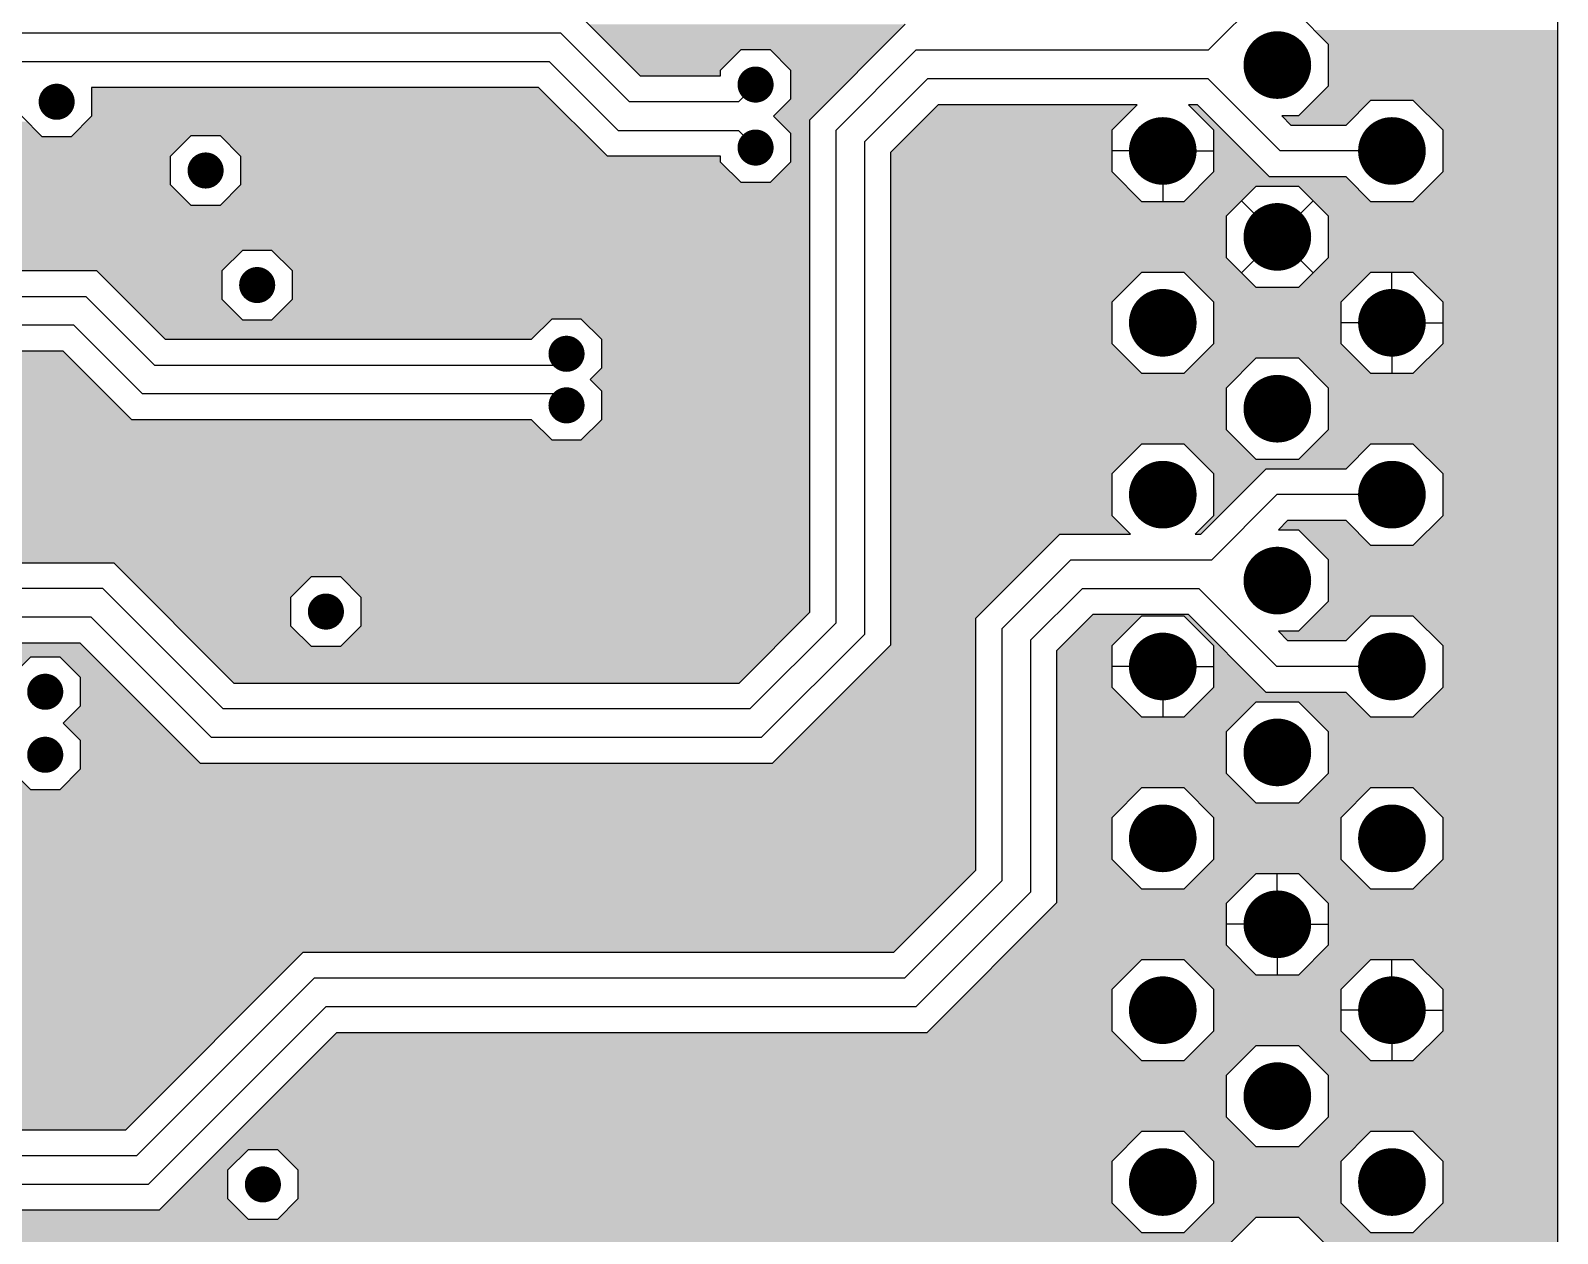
# Model space of a CAD drawing. Extents: x 295 to 953, y 10 to 290.
# Drawn here: x 805.1 to 860.9, y 129.1 to 173.1 of the extents above; entities that cross this region are included whole.
import ezdxf

# ---------------------------------------------------------------- set-up
doc = ezdxf.new("R2010")
doc.units = 0
doc.header["$LTSCALE"] = 5
doc.header["$MEASUREMENT"] = 0
doc.layers.get('0').update_dxf_attribs({"linetype": 'CONTINUOUS', "lineweight": 25})
doc.layers.add('L3-INT2_GBR', color=2, linetype='CONTINUOUS')

msp = doc.modelspace()

# ---------------------------------------------------------------- linework, layer by layer
at = {"color": 7}
for points, const_width in [([(851.301, 171.839, -1), (850.064, 171.839, -1)], 1.238), ([(831.927, 171.125, -1), (831.267, 171.125, -1)], 0.66), ([(806.362, 170.496, -1), (805.702, 170.496, -1)], 0.66), ([(847.11, 168.696, -1), (845.873, 168.696, -1)], 1.238), ([(855.492, 168.696, -1), (854.255, 168.696, -1)], 1.238), ([(831.927, 168.82, -1), (831.267, 168.82, -1)], 0.66), ([(811.81, 167.982, -1), (811.15, 167.982, -1)], 0.66), ([(851.301, 165.553, -1), (850.064, 165.553, -1)], 1.238), ([(813.696, 163.791, -1), (813.036, 163.791, -1)], 0.66), ([(847.11, 162.41, -1), (845.873, 162.41, -1)], 1.238), ([(855.492, 162.41, -1), (854.255, 162.41, -1)], 1.238), ([(825.012, 161.276, -1), (824.352, 161.276, -1)], 0.66), ([(851.301, 159.267, -1), (850.064, 159.267, -1)], 1.238), ([(825.012, 159.39, -1), (824.352, 159.39, -1)], 0.66), ([(847.11, 156.123, -1), (845.873, 156.123, -1)], 1.238), ([(855.492, 156.123, -1), (854.255, 156.123, -1)], 1.238), ([(851.301, 152.98, -1), (850.064, 152.98, -1)], 1.238), ([(816.211, 151.846, -1), (815.551, 151.846, -1)], 0.66), ([(847.11, 149.837, -1), (845.873, 149.837, -1)], 1.238), ([(855.492, 149.837, -1), (854.255, 149.837, -1)], 1.238), ([(805.943, 148.913, -1), (805.283, 148.913, -1)], 0.66), ([(851.301, 146.694, -1), (850.064, 146.694, -1)], 1.238), ([(805.943, 146.608, -1), (805.283, 146.608, -1)], 0.66), ([(847.11, 143.55, -1), (845.873, 143.55, -1)], 1.238), ([(855.492, 143.55, -1), (854.255, 143.55, -1)], 1.238), ([(851.301, 140.407, -1), (850.064, 140.407, -1)], 1.238), ([(847.11, 137.264, -1), (845.873, 137.264, -1)], 1.238), ([(855.492, 137.264, -1), (854.255, 137.264, -1)], 1.238), ([(851.301, 134.12, -1), (850.064, 134.12, -1)], 1.238), ([(847.11, 130.977, -1), (845.873, 130.977, -1)], 1.238), ([(855.492, 130.977, -1), (854.255, 130.977, -1)], 1.238), ([(813.905, 130.891, -1), (813.245, 130.891, -1)], 0.66)]:
    msp.add_lwpolyline(points, format="xyb", close=True, dxfattribs=dict(at, const_width=const_width))
at = {"layer": 'L3-INT2_GBR', "color": 7}
for p, q in [((860.929, 230.192), (860.929, 100.914)), ((848.151, 172.381), (850.753, 174.983)), ((824.865, 173.96), (827.379, 171.445)), ((833.582, 169.84), (837.071, 173.329)), ((851.451, 173.696), (852.539, 172.608)), ((824.472, 173.011), (773.954, 173.011)), ((824.472, 173.011), (826.987, 170.496)), ((852.539, 172.608), (852.539, 171.071)), ((830.318, 171.655), (831.067, 172.404)), ((831.067, 172.404), (832.126, 172.404)), ((832.126, 172.404), (832.875, 171.655)), ((834.53, 169.447), (837.464, 172.381)), ((848.151, 172.381), (837.464, 172.381)), ((774.39, 171.963), (824.053, 171.963)), ((826.568, 169.449), (824.053, 171.963)), ((830.318, 171.445), (830.318, 171.655)), ((832.875, 171.655), (832.875, 170.595)), ((807.31, 171.014), (807.31, 169.967)), ((823.66, 171.014), (807.31, 171.014)), ((826.175, 168.5), (823.66, 171.014)), ((827.379, 171.445), (830.318, 171.445)), ((831.597, 171.125), (830.968, 170.496)), ((835.578, 169.028), (837.883, 171.333)), ((848.151, 171.333), (837.883, 171.333)), ((848.151, 171.333), (850.788, 168.696)), ((852.539, 171.071), (851.451, 169.983)), ((830.968, 170.496), (826.987, 170.496)), ((832.875, 170.595), (832.253, 169.973)), ((838.276, 170.384), (836.527, 168.635)), ((845.554, 170.384), (838.276, 170.384)), ((844.635, 169.465), (845.554, 170.384)), ((847.429, 170.384), (848.348, 169.465)), ((847.758, 170.384), (847.429, 170.384)), ((850.395, 167.748), (847.758, 170.384)), ((853.197, 169.645), (854.104, 170.552)), ((854.104, 170.552), (855.642, 170.552)), ((855.642, 170.552), (856.73, 169.465)), ((805.502, 169.218), (804.753, 169.967)), ((807.31, 169.967), (806.561, 169.218)), ((832.253, 169.973), (832.875, 169.35)), ((833.582, 151.82), (833.582, 169.84)), ((850.842, 169.983), (851.181, 169.645)), ((851.451, 169.983), (850.842, 169.983)), ((810.201, 168.511), (810.95, 169.261)), ((810.95, 169.261), (812.01, 169.261)), ((812.01, 169.261), (812.759, 168.511)), ((826.568, 169.449), (830.968, 169.449)), ((831.597, 168.82), (830.968, 169.449)), ((832.875, 169.35), (832.875, 168.29)), ((834.53, 169.447), (834.53, 151.427)), ((844.635, 167.927), (844.635, 169.465)), ((848.348, 169.465), (848.348, 167.927)), ((851.181, 169.645), (853.197, 169.645)), ((856.73, 169.465), (856.73, 167.927)), ((806.561, 169.218), (805.502, 169.218)), ((835.578, 169.028), (835.578, 151.008)), ((846.491, 168.696), (844.635, 168.696)), ((846.491, 168.696), (846.491, 166.84)), ((846.491, 168.696), (848.348, 168.696)), ((854.873, 168.696), (850.788, 168.696)), ((810.201, 167.452), (810.201, 168.511)), ((812.759, 168.511), (812.759, 167.452)), ((830.318, 168.5), (826.175, 168.5)), ((830.318, 168.29), (830.318, 168.5)), ((831.067, 167.541), (830.318, 168.29)), ((832.875, 168.29), (832.126, 167.541)), ((836.527, 168.635), (836.527, 150.616)), ((845.722, 166.84), (844.635, 167.927)), ((848.348, 167.927), (847.26, 166.84)), ((853.197, 167.748), (850.395, 167.748)), ((854.104, 166.84), (853.197, 167.748)), ((856.73, 167.927), (855.642, 166.84)), ((810.95, 166.703), (810.201, 167.452)), ((812.759, 167.452), (812.01, 166.703)), ((832.126, 167.541), (831.067, 167.541)), ((848.826, 166.322), (849.913, 167.409)), ((849.913, 167.409), (851.451, 167.409)), ((851.451, 167.409), (852.539, 166.322)), ((812.01, 166.703), (810.95, 166.703)), ((847.26, 166.84), (845.722, 166.84)), ((850.682, 165.553), (849.369, 166.866)), ((850.682, 165.553), (851.994, 166.866)), ((855.642, 166.84), (854.104, 166.84)), ((848.826, 164.784), (848.826, 166.322)), ((852.539, 166.322), (852.539, 164.784)), ((850.682, 165.553), (849.369, 164.241)), ((850.682, 165.553), (851.994, 164.241)), ((812.087, 164.32), (812.836, 165.07)), ((812.836, 165.07), (813.896, 165.07)), ((813.896, 165.07), (814.645, 164.32)), ((849.913, 163.697), (848.826, 164.784)), ((852.539, 164.784), (851.451, 163.697)), ((771.885, 164.32), (807.489, 164.32)), ((807.489, 164.32), (810.003, 161.806)), ((812.087, 163.261), (812.087, 164.32)), ((814.645, 164.32), (814.645, 163.261)), ((844.635, 163.179), (845.722, 164.266)), ((845.722, 164.266), (847.26, 164.266)), ((847.26, 164.266), (848.348, 163.179)), ((853.017, 163.179), (854.104, 164.266)), ((854.104, 164.266), (855.642, 164.266)), ((854.873, 162.41), (854.873, 164.266)), ((855.642, 164.266), (856.73, 163.179)), ((851.451, 163.697), (849.913, 163.697)), ((772.278, 163.372), (807.096, 163.372)), ((809.611, 160.857), (807.096, 163.372)), ((812.836, 162.512), (812.087, 163.261)), ((814.645, 163.261), (813.896, 162.512)), ((844.635, 161.641), (844.635, 163.179)), ((848.348, 163.179), (848.348, 161.641)), ((853.017, 161.641), (853.017, 163.179)), ((856.73, 163.179), (856.73, 161.641)), ((823.403, 161.806), (824.152, 162.555)), ((824.152, 162.555), (825.211, 162.555)), ((825.211, 162.555), (825.96, 161.806)), ((806.66, 162.324), (772.713, 162.324)), ((806.66, 162.324), (809.175, 159.809)), ((813.896, 162.512), (812.836, 162.512)), ((854.873, 162.41), (853.017, 162.41)), ((854.873, 162.41), (854.873, 160.554)), ((854.873, 162.41), (856.73, 162.41)), ((810.003, 161.806), (823.403, 161.806)), ((825.96, 161.806), (825.96, 160.747)), ((845.722, 160.554), (844.635, 161.641)), ((848.348, 161.641), (847.26, 160.554)), ((854.104, 160.554), (853.017, 161.641)), ((856.73, 161.641), (855.642, 160.554)), ((806.268, 161.375), (773.106, 161.375)), ((808.782, 158.861), (806.268, 161.375)), ((809.611, 160.857), (824.263, 160.857)), ((824.682, 161.276), (824.263, 160.857)), ((848.826, 160.035), (849.913, 161.123)), ((849.913, 161.123), (851.451, 161.123)), ((851.451, 161.123), (852.539, 160.035)), ((825.96, 160.747), (825.548, 160.334)), ((825.548, 160.334), (825.96, 159.92)), ((847.26, 160.554), (845.722, 160.554)), ((855.642, 160.554), (854.104, 160.554)), ((824.263, 159.809), (809.175, 159.809)), ((824.682, 159.39), (824.263, 159.809)), ((825.96, 159.92), (825.96, 158.861)), ((848.826, 158.498), (848.826, 160.035)), ((852.539, 160.035), (852.539, 158.498)), ((823.403, 158.861), (808.782, 158.861)), ((824.152, 158.112), (823.403, 158.861)), ((825.96, 158.861), (825.211, 158.112)), ((825.211, 158.112), (824.152, 158.112)), ((849.913, 157.41), (848.826, 158.498)), ((852.539, 158.498), (851.451, 157.41)), ((844.635, 156.892), (845.722, 157.979)), ((845.722, 157.979), (847.26, 157.979)), ((847.26, 157.979), (848.348, 156.892)), ((853.197, 157.072), (854.104, 157.979)), ((854.104, 157.979), (855.642, 157.979)), ((855.642, 157.979), (856.73, 156.892)), ((847.881, 154.679), (850.273, 157.072)), ((851.451, 157.41), (849.913, 157.41)), ((850.273, 157.072), (853.197, 157.072)), ((844.635, 155.354), (844.635, 156.892)), ((848.348, 156.892), (848.348, 155.354)), ((856.73, 156.892), (856.73, 155.354)), ((848.273, 153.731), (850.666, 156.123)), ((854.873, 156.123), (850.666, 156.123)), ((845.31, 154.679), (844.635, 155.354)), ((848.348, 155.354), (847.673, 154.679)), ((856.73, 155.354), (855.642, 154.267)), ((851.058, 155.174), (850.72, 154.836)), ((850.72, 154.836), (851.451, 154.836)), ((853.197, 155.174), (851.058, 155.174)), ((851.451, 154.836), (852.539, 153.749)), ((854.104, 154.267), (853.197, 155.174)), ((839.659, 151.609), (842.729, 154.679)), ((842.729, 154.679), (845.31, 154.679)), ((847.673, 154.679), (847.881, 154.679)), ((855.642, 154.267), (854.104, 154.267)), ((772.304, 153.633), (808.117, 153.633)), ((808.117, 153.633), (812.518, 149.233)), ((840.607, 151.216), (843.122, 153.731)), ((848.273, 153.731), (843.122, 153.731)), ((852.539, 153.749), (852.539, 152.211)), ((814.602, 152.376), (815.351, 153.125)), ((815.351, 153.125), (816.41, 153.125)), ((816.41, 153.125), (817.159, 152.376)), ((807.725, 152.685), (772.697, 152.685)), ((807.725, 152.685), (812.125, 148.284)), ((841.655, 150.797), (843.541, 152.683)), ((847.82, 152.683), (843.541, 152.683)), ((847.82, 152.683), (850.666, 149.837)), ((814.602, 151.317), (814.602, 152.376)), ((817.159, 152.376), (817.159, 151.317)), ((852.539, 152.211), (851.451, 151.124)), ((807.289, 151.637), (773.132, 151.637)), ((807.289, 151.637), (811.69, 147.236)), ((830.995, 149.233), (833.582, 151.82)), ((831.387, 148.284), (834.53, 151.427)), ((839.659, 142.39), (839.659, 151.609)), ((843.934, 151.734), (842.604, 150.404)), ((847.427, 151.734), (843.934, 151.734)), ((844.635, 150.606), (845.722, 151.693)), ((845.722, 151.693), (847.26, 151.693)), ((847.26, 151.693), (848.348, 150.606)), ((850.273, 148.888), (847.427, 151.734)), ((853.197, 150.786), (854.104, 151.693)), ((854.104, 151.693), (855.642, 151.693)), ((855.642, 151.693), (856.73, 150.606)), ((815.351, 150.568), (814.602, 151.317)), ((817.159, 151.317), (816.41, 150.568)), ((831.806, 147.236), (835.578, 151.008)), ((840.607, 151.216), (840.607, 141.998)), ((850.72, 151.124), (851.058, 150.786)), ((851.451, 151.124), (850.72, 151.124)), ((806.896, 150.688), (773.525, 150.688)), ((811.297, 146.288), (806.896, 150.688)), ((816.41, 150.568), (815.351, 150.568)), ((836.527, 150.616), (832.199, 146.288)), ((841.655, 150.797), (841.655, 141.578)), ((842.604, 150.404), (842.604, 141.186)), ((844.635, 149.068), (844.635, 150.606)), ((848.348, 150.606), (848.348, 149.068)), ((851.058, 150.786), (853.197, 150.786)), ((856.73, 150.606), (856.73, 149.068)), ((804.334, 149.442), (805.083, 150.191)), ((805.083, 150.191), (806.142, 150.191)), ((806.142, 150.191), (806.891, 149.442)), ((846.491, 149.837), (844.635, 149.837)), ((846.491, 149.837), (846.491, 147.981)), ((846.491, 149.837), (848.348, 149.837)), ((854.873, 149.837), (850.666, 149.837)), ((806.891, 149.442), (806.891, 148.383)), ((812.518, 149.233), (830.995, 149.233)), ((845.722, 147.981), (844.635, 149.068)), ((848.348, 149.068), (847.26, 147.981)), ((853.197, 148.888), (850.273, 148.888)), ((854.104, 147.981), (853.197, 148.888)), ((856.73, 149.068), (855.642, 147.981)), ((806.891, 148.383), (806.269, 147.761)), ((831.387, 148.284), (812.125, 148.284)), ((848.826, 147.462), (849.913, 148.55)), ((849.913, 148.55), (851.451, 148.55)), ((851.451, 148.55), (852.539, 147.462)), ((806.269, 147.761), (806.891, 147.137)), ((847.26, 147.981), (845.722, 147.981)), ((848.826, 145.925), (848.826, 147.462)), ((852.539, 147.462), (852.539, 145.925)), ((855.642, 147.981), (854.104, 147.981)), ((806.891, 147.137), (806.891, 146.078)), ((831.806, 147.236), (811.69, 147.236)), ((805.083, 145.329), (804.334, 146.078)), ((806.891, 146.078), (806.142, 145.329)), ((832.199, 146.288), (811.297, 146.288)), ((849.913, 144.837), (848.826, 145.925)), ((852.539, 145.925), (851.451, 144.837)), ((806.142, 145.329), (805.083, 145.329)), ((844.635, 144.319), (845.722, 145.406)), ((845.722, 145.406), (847.26, 145.406)), ((847.26, 145.406), (848.348, 144.319)), ((853.017, 144.319), (854.104, 145.406)), ((854.104, 145.406), (855.642, 145.406)), ((855.642, 145.406), (856.73, 144.319)), ((851.451, 144.837), (849.913, 144.837)), ((844.635, 142.781), (844.635, 144.319)), ((848.348, 144.319), (848.348, 142.781)), ((853.017, 142.781), (853.017, 144.319)), ((856.73, 144.319), (856.73, 142.781)), ((845.722, 141.694), (844.635, 142.781)), ((848.348, 142.781), (847.26, 141.694)), ((854.104, 141.694), (853.017, 142.781)), ((856.73, 142.781), (855.642, 141.694)), ((836.652, 139.384), (839.659, 142.39)), ((837.045, 138.435), (840.607, 141.998)), ((848.826, 141.176), (849.913, 142.263)), ((849.913, 142.263), (851.451, 142.263)), ((850.682, 140.407), (850.682, 142.263)), ((851.451, 142.263), (852.539, 141.176)), ((837.464, 137.387), (841.655, 141.578)), ((847.26, 141.694), (845.722, 141.694)), ((855.642, 141.694), (854.104, 141.694)), ((842.604, 141.186), (837.857, 136.439)), ((848.826, 139.638), (848.826, 141.176)), ((852.539, 141.176), (852.539, 139.638)), ((850.682, 140.407), (848.826, 140.407)), ((850.682, 140.407), (850.682, 138.551)), ((850.682, 140.407), (852.539, 140.407)), ((849.913, 138.551), (848.826, 139.638)), ((852.539, 139.638), (851.451, 138.551)), ((808.556, 132.888), (815.052, 139.384)), ((815.052, 139.384), (836.652, 139.384)), ((844.635, 138.033), (845.722, 139.12)), ((845.722, 139.12), (847.26, 139.12)), ((847.26, 139.12), (848.348, 138.033)), ((853.017, 138.033), (854.104, 139.12)), ((854.104, 139.12), (855.642, 139.12)), ((854.873, 137.264), (854.873, 139.12)), ((855.642, 139.12), (856.73, 138.033)), ((851.451, 138.551), (849.913, 138.551)), ((808.949, 131.939), (815.445, 138.435)), ((837.045, 138.435), (815.445, 138.435)), ((844.635, 136.495), (844.635, 138.033)), ((848.348, 138.033), (848.348, 136.495)), ((853.017, 136.495), (853.017, 138.033)), ((856.73, 138.033), (856.73, 136.495)), ((809.384, 130.891), (815.881, 137.387)), ((837.464, 137.387), (815.881, 137.387)), ((854.873, 137.264), (853.017, 137.264)), ((854.873, 137.264), (854.873, 135.407)), ((854.873, 137.264), (856.73, 137.264)), ((816.273, 136.439), (809.777, 129.943)), ((837.857, 136.439), (816.273, 136.439)), ((845.722, 135.407), (844.635, 136.495)), ((848.348, 136.495), (847.26, 135.407)), ((854.104, 135.407), (853.017, 136.495)), ((856.73, 136.495), (855.642, 135.407)), ((848.826, 134.889), (849.913, 135.977)), ((849.913, 135.977), (851.451, 135.977)), ((851.451, 135.977), (852.539, 134.889)), ((847.26, 135.407), (845.722, 135.407)), ((855.642, 135.407), (854.104, 135.407)), ((848.826, 133.352), (848.826, 134.889)), ((852.539, 134.889), (852.539, 133.352)), ((849.913, 132.264), (848.826, 133.352)), ((852.539, 133.352), (851.451, 132.264)), ((775.657, 132.888), (808.556, 132.888)), ((844.635, 131.746), (845.722, 132.833)), ((845.722, 132.833), (847.26, 132.833)), ((847.26, 132.833), (848.348, 131.746)), ((853.017, 131.746), (854.104, 132.833)), ((854.104, 132.833), (855.642, 132.833)), ((855.642, 132.833), (856.73, 131.746)), ((808.949, 131.939), (776.05, 131.939)), ((812.297, 131.421), (813.046, 132.17)), ((813.046, 132.17), (814.105, 132.17)), ((814.105, 132.17), (814.854, 131.421)), ((851.451, 132.264), (849.913, 132.264)), ((812.297, 130.362), (812.297, 131.421)), ((814.854, 131.421), (814.854, 130.362)), ((844.635, 130.208), (844.635, 131.746)), ((848.348, 131.746), (848.348, 130.208)), ((853.017, 130.208), (853.017, 131.746)), ((856.73, 131.746), (856.73, 130.208)), ((809.384, 130.891), (776.485, 130.891)), ((813.046, 129.613), (812.297, 130.362)), ((814.854, 130.362), (814.105, 129.613)), ((845.722, 129.121), (844.635, 130.208)), ((848.348, 130.208), (847.26, 129.121)), ((854.104, 129.121), (853.017, 130.208)), ((856.73, 130.208), (855.642, 129.121)), ((809.777, 129.943), (776.878, 129.943)), ((814.105, 129.613), (813.046, 129.613)), ((848.826, 128.603), (849.913, 129.69)), ((849.913, 129.69), (851.451, 129.69)), ((851.451, 129.69), (852.539, 128.603)), ((847.26, 129.121), (845.722, 129.121)), ((855.642, 129.121), (854.104, 129.121))]:
    msp.add_line(p, q, dxfattribs=at)
for points in [[(836.146, 172.404), (837.071, 173.329), (826.421, 172.404), (825.495, 173.329)], [(860.929, 172.608), (860.929, 173.126), (852.539, 172.608), (852.02, 173.126)], [(860.929, 171.071), (860.929, 172.608), (852.539, 171.071), (852.539, 172.608)], [(830.318, 171.655), (831.067, 172.404), (827.17, 171.655), (826.421, 172.404)], [(836.146, 172.404), (836.146, 172.404), (832.126, 172.404), (831.067, 172.404)], [(835.397, 171.655), (836.146, 172.404), (832.875, 171.655), (832.126, 172.404)], [(830.318, 171.445), (830.318, 171.655), (827.379, 171.445), (827.17, 171.655)], [(834.337, 170.595), (835.397, 171.655), (832.875, 170.595), (832.875, 171.655)], [(824.708, 169.967), (823.66, 171.014), (807.31, 169.967), (807.31, 171.014)], [(823.66, 171.014), (823.66, 171.014), (807.31, 171.014), (810.95, 171.014)], [(823.66, 171.014), (823.66, 171.014), (812.836, 171.014), (823.66, 171.014)], [(860.929, 170.552), (860.929, 171.071), (852.02, 170.552), (852.539, 171.071)], [(833.715, 169.973), (834.337, 170.595), (832.253, 169.973), (832.875, 170.595)], [(844.635, 169.465), (845.554, 170.384), (837.357, 169.465), (838.276, 170.384)], [(845.554, 170.384), (845.554, 170.384), (838.276, 170.384), (845.554, 170.384)], [(848.678, 169.465), (847.759, 170.384), (848.348, 169.465), (847.429, 170.384)], [(847.759, 170.384), (847.758, 170.384), (847.429, 170.384), (847.758, 170.384)], [(853.535, 169.983), (854.104, 170.552), (851.451, 169.983), (852.02, 170.552)], [(860.929, 170.552), (860.929, 170.552), (855.642, 170.552), (854.104, 170.552)], [(860.929, 169.465), (860.929, 170.552), (856.73, 169.465), (855.642, 170.552)], [(825.414, 169.261), (824.708, 169.967), (806.604, 169.261), (807.31, 169.967)], [(833.582, 169.84), (833.715, 169.973), (832.387, 169.84), (832.253, 169.973)], [(833.582, 169.35), (833.582, 169.84), (832.875, 169.35), (832.387, 169.84)], [(853.197, 169.645), (853.535, 169.983), (851.181, 169.645), (850.842, 169.983)], [(853.535, 169.983), (853.535, 169.983), (850.842, 169.983), (851.451, 169.983)], [(805.502, 169.218), (804.951, 169.769), (788.87, 169.218), (788.87, 169.769)], [(810.907, 169.218), (810.95, 169.261), (806.561, 169.218), (806.604, 169.261)], [(825.414, 169.261), (825.414, 169.261), (812.01, 169.261), (810.95, 169.261)], [(826.163, 168.511), (825.414, 169.261), (812.759, 168.511), (812.01, 169.261)], [(833.582, 168.29), (833.582, 169.35), (832.875, 168.29), (832.875, 169.35)], [(844.635, 168.635), (844.635, 169.465), (836.527, 168.635), (837.357, 169.465)], [(849.913, 168.229), (848.678, 169.465), (848.348, 168.229), (848.348, 169.465)], [(860.929, 167.927), (860.929, 169.465), (856.73, 167.927), (856.73, 169.465)], [(810.201, 168.511), (810.399, 168.709), (788.672, 168.511), (788.87, 168.709)], [(810.399, 168.709), (810.907, 169.218), (788.87, 168.709), (788.87, 169.218)], [(810.201, 167.96), (810.201, 168.511), (788.121, 167.96), (788.672, 168.511)], [(826.175, 168.5), (826.163, 168.511), (812.759, 168.5), (812.759, 168.511)], [(830.318, 168.29), (830.318, 168.5), (812.759, 168.29), (812.759, 168.5)], [(831.067, 167.541), (830.318, 168.29), (812.759, 167.541), (812.759, 168.29)], [(833.582, 167.541), (833.582, 168.29), (832.126, 167.541), (832.875, 168.29)], [(844.635, 167.927), (844.635, 168.635), (836.527, 167.927), (836.527, 168.635)], [(850.215, 167.927), (849.913, 168.229), (848.348, 167.927), (848.348, 168.229)], [(810.201, 167.452), (810.201, 167.96), (771.22, 167.452), (771.728, 167.96)], [(845.722, 166.84), (844.635, 167.927), (836.527, 166.84), (836.527, 167.927)], [(853.535, 167.409), (853.197, 167.748), (847.829, 167.409), (848.168, 167.748)], [(850.395, 167.748), (850.215, 167.927), (848.168, 167.748), (848.348, 167.927)], [(860.929, 166.84), (860.929, 167.927), (855.642, 166.84), (856.73, 167.927)], [(810.399, 167.254), (810.201, 167.452), (763.724, 167.254), (763.526, 167.452)], [(810.201, 167.452), (810.201, 167.452), (763.526, 167.452), (767.364, 167.452)], [(810.95, 166.703), (810.399, 167.254), (763.724, 166.703), (763.724, 167.254)], [(810.201, 167.452), (810.201, 167.452), (767.364, 167.452), (769.678, 167.452)], [(810.201, 167.452), (810.201, 167.452), (769.678, 167.452), (771.22, 167.452)], [(833.582, 166.703), (833.582, 167.452), (812.01, 166.703), (812.759, 167.452)], [(833.582, 167.452), (833.582, 167.541), (812.759, 167.452), (812.759, 167.541)], [(849.344, 166.84), (849.913, 167.409), (847.26, 166.84), (847.829, 167.409)], [(853.535, 167.409), (853.535, 167.409), (851.451, 167.409), (849.913, 167.409)], [(854.104, 166.84), (853.535, 167.409), (852.02, 166.84), (851.451, 167.409)], [(833.582, 166.195), (833.582, 166.703), (763.724, 166.195), (763.724, 166.703)], [(848.826, 166.322), (849.344, 166.84), (836.527, 166.322), (836.527, 166.84)], [(849.344, 166.84), (849.344, 166.84), (845.722, 166.84), (847.26, 166.84)], [(860.929, 166.322), (860.929, 166.84), (852.539, 166.322), (852.02, 166.84)], [(860.929, 166.84), (860.929, 166.84), (854.104, 166.84), (855.642, 166.84)], [(833.582, 165.908), (833.582, 166.195), (763.437, 165.908), (763.724, 166.195)], [(833.582, 165.908), (833.582, 165.908), (768.423, 165.908), (767.364, 165.908)], [(833.582, 165.159), (833.582, 165.908), (769.172, 165.159), (768.423, 165.908)], [(848.826, 164.784), (848.826, 166.322), (836.527, 164.784), (836.527, 166.322)], [(860.929, 164.784), (860.929, 166.322), (852.539, 164.784), (852.539, 166.322)], [(833.582, 165.07), (833.582, 165.159), (769.172, 165.07), (769.172, 165.159)], [(812.087, 164.32), (812.836, 165.07), (769.172, 164.32), (769.172, 165.07)], [(833.582, 165.07), (833.582, 165.07), (813.896, 165.07), (812.836, 165.07)], [(833.582, 164.32), (833.582, 165.07), (814.645, 164.32), (813.896, 165.07)], [(849.344, 164.266), (848.826, 164.784), (836.527, 164.266), (836.527, 164.784)], [(860.929, 164.266), (860.929, 164.784), (852.02, 164.266), (852.539, 164.784)], [(812.087, 164.32), (812.087, 164.32), (807.489, 164.32), (771.885, 164.32)], [(812.087, 163.261), (812.087, 164.32), (808.548, 163.261), (807.489, 164.32)], [(833.582, 163.261), (833.582, 164.32), (814.645, 163.261), (814.645, 164.32)], [(844.635, 163.179), (845.722, 164.266), (836.527, 163.179), (836.527, 164.266)], [(849.344, 164.266), (849.344, 164.266), (847.26, 164.266), (845.722, 164.266)], [(849.913, 163.697), (849.344, 164.266), (847.829, 163.697), (847.26, 164.266)], [(853.535, 163.697), (854.104, 164.266), (851.451, 163.697), (852.02, 164.266)], [(860.929, 164.266), (860.929, 164.266), (855.642, 164.266), (854.104, 164.266)], [(860.929, 163.179), (860.929, 164.266), (856.73, 163.179), (855.642, 164.266)], [(853.017, 163.179), (853.535, 163.697), (848.348, 163.179), (847.829, 163.697)], [(853.535, 163.697), (853.535, 163.697), (849.913, 163.697), (851.451, 163.697)], [(812.836, 162.512), (812.087, 163.261), (809.297, 162.512), (808.548, 163.261)], [(833.582, 162.555), (833.582, 163.261), (813.938, 162.555), (814.645, 163.261)], [(844.635, 161.641), (844.635, 163.179), (836.527, 161.641), (836.527, 163.179)], [(853.017, 161.641), (853.017, 163.179), (848.348, 161.641), (848.348, 163.179)], [(860.929, 161.641), (860.929, 163.179), (856.73, 161.641), (856.73, 163.179)], [(824.109, 162.512), (824.152, 162.555), (813.896, 162.512), (813.938, 162.555)], [(833.582, 162.555), (833.582, 162.555), (825.211, 162.555), (824.152, 162.555)], [(833.582, 161.806), (833.582, 162.555), (825.96, 161.806), (825.211, 162.555)], [(823.403, 161.806), (824.109, 162.512), (810.003, 161.806), (809.297, 162.512)], [(833.582, 160.747), (833.582, 161.806), (825.96, 160.747), (825.96, 161.806)], [(845.722, 160.554), (844.635, 161.641), (836.527, 160.554), (836.527, 161.641)], [(853.535, 161.123), (853.017, 161.641), (847.829, 161.123), (848.348, 161.641)], [(860.929, 160.554), (860.929, 161.641), (855.642, 160.554), (856.73, 161.641)], [(807.393, 160.25), (806.268, 161.375), (771.981, 160.25), (773.106, 161.375)], [(806.268, 161.375), (806.268, 161.375), (796.282, 161.375), (806.268, 161.375)], [(849.344, 160.554), (849.913, 161.123), (847.26, 160.554), (847.829, 161.123)], [(853.535, 161.123), (853.535, 161.123), (851.451, 161.123), (849.913, 161.123)], [(854.104, 160.554), (853.535, 161.123), (852.02, 160.554), (851.451, 161.123)], [(833.582, 160.334), (833.582, 160.747), (825.548, 160.334), (825.96, 160.747)], [(833.582, 159.92), (833.582, 160.334), (825.96, 159.92), (825.548, 160.334)], [(848.826, 160.035), (849.344, 160.554), (836.527, 160.035), (836.527, 160.554)], [(860.929, 160.035), (860.929, 160.554), (852.539, 160.035), (852.02, 160.554)], [(807.393, 160.25), (807.393, 160.25), (788.121, 160.25), (787.062, 160.25)], [(808.142, 159.501), (807.393, 160.25), (788.87, 159.501), (788.121, 160.25)], [(833.582, 158.861), (833.582, 159.92), (825.96, 158.861), (825.96, 159.92)], [(848.826, 158.498), (848.826, 160.035), (836.527, 158.498), (836.527, 160.035)], [(860.929, 158.498), (860.929, 160.035), (852.539, 158.498), (852.539, 160.035)], [(808.231, 159.412), (808.142, 159.501), (788.87, 159.412), (788.87, 159.501)], [(808.231, 159.412), (808.231, 159.412), (797.341, 159.412), (796.282, 159.412)], [(808.782, 158.861), (808.231, 159.412), (797.892, 158.861), (797.341, 159.412)], [(823.601, 158.663), (823.403, 158.861), (798.09, 158.663), (797.892, 158.861)], [(824.152, 158.112), (823.601, 158.663), (798.09, 158.112), (798.09, 158.663)], [(823.403, 158.861), (823.403, 158.861), (815.351, 158.861), (823.403, 158.861)], [(833.582, 158.112), (833.582, 158.861), (825.211, 158.112), (825.96, 158.861)], [(833.582, 157.603), (833.582, 158.112), (798.09, 157.603), (798.09, 158.112)], [(849.344, 157.979), (848.826, 158.498), (836.527, 157.979), (836.527, 158.498)], [(860.929, 157.979), (860.929, 158.498), (852.02, 157.979), (852.539, 158.498)], [(833.582, 156.854), (833.582, 157.603), (797.341, 156.854), (798.09, 157.603)], [(844.635, 156.892), (845.722, 157.979), (836.527, 156.892), (836.527, 157.979)], [(849.344, 157.979), (849.344, 157.979), (847.26, 157.979), (845.722, 157.979)], [(849.913, 157.41), (849.344, 157.979), (847.829, 157.41), (847.26, 157.979)], [(853.535, 157.41), (854.104, 157.979), (851.451, 157.41), (852.02, 157.979)], [(860.929, 157.979), (860.929, 157.979), (855.642, 157.979), (854.104, 157.979)], [(860.929, 156.892), (860.929, 157.979), (856.73, 156.892), (855.642, 157.979)], [(853.197, 157.072), (853.535, 157.41), (848.168, 157.072), (847.829, 157.41)], [(850.093, 156.892), (850.273, 157.072), (848.348, 156.892), (848.168, 157.072)], [(833.582, 156.136), (833.582, 156.854), (786.984, 156.136), (786.984, 156.854)], [(844.635, 155.354), (844.635, 156.892), (836.527, 155.354), (836.527, 156.892)], [(848.555, 155.354), (850.093, 156.892), (848.348, 155.354), (848.348, 156.892)], [(860.929, 155.354), (860.929, 156.892), (856.73, 155.354), (856.73, 156.892)], [(833.582, 155.387), (833.582, 156.136), (786.235, 155.387), (786.984, 156.136)], [(833.582, 154.46), (833.582, 155.387), (775.249, 154.46), (775.249, 155.387)], [(845.31, 154.68), (844.635, 155.354), (836.527, 154.68), (836.527, 155.354)], [(847.881, 154.679), (848.555, 155.354), (847.673, 154.679), (848.348, 155.354)], [(860.929, 154.267), (860.929, 155.354), (855.642, 154.267), (856.73, 155.354)], [(853.535, 154.836), (853.197, 155.174), (850.72, 154.836), (851.058, 155.174)], [(853.535, 154.836), (853.535, 154.836), (851.451, 154.836), (850.72, 154.836)], [(853.197, 155.174), (853.197, 155.174), (851.058, 155.174), (853.197, 155.174)], [(854.104, 154.267), (853.535, 154.836), (852.02, 154.267), (851.451, 154.836)], [(833.582, 153.711), (833.582, 154.46), (774.5, 153.711), (775.249, 154.46)], [(842.729, 154.679), (845.31, 154.68), (836.527, 154.679), (836.527, 154.68)], [(839.659, 151.609), (842.729, 154.679), (836.527, 151.609), (836.527, 154.679)], [(847.673, 154.679), (847.673, 154.679), (847.673, 154.679), (847.881, 154.679)], [(860.929, 153.749), (860.929, 154.267), (852.539, 153.749), (852.02, 154.267)], [(833.582, 153.633), (833.582, 153.711), (763.305, 153.633), (763.305, 153.711)], [(833.582, 153.633), (833.582, 153.633), (808.117, 153.633), (772.304, 153.633)], [(833.582, 153.125), (833.582, 153.633), (808.625, 153.125), (808.117, 153.633)], [(860.929, 152.211), (860.929, 153.749), (852.539, 152.211), (852.539, 153.749)], [(814.602, 152.376), (815.351, 153.125), (809.375, 152.376), (808.625, 153.125)], [(833.582, 153.125), (833.582, 153.125), (816.41, 153.125), (815.351, 153.125)], [(833.582, 152.376), (833.582, 153.125), (817.159, 152.376), (816.41, 153.125)], [(814.602, 151.317), (814.602, 152.376), (810.434, 151.317), (809.375, 152.376)], [(833.582, 151.82), (833.582, 152.376), (817.159, 151.82), (817.159, 152.376)], [(860.929, 151.693), (860.929, 152.211), (852.02, 151.693), (852.539, 152.211)], [(833.078, 151.317), (833.582, 151.82), (817.159, 151.317), (817.159, 151.82)], [(839.659, 150.616), (839.659, 151.609), (836.527, 150.616), (836.527, 151.609)], [(844.635, 150.606), (845.722, 151.693), (842.805, 150.606), (843.893, 151.693)], [(847.468, 151.693), (847.427, 151.734), (843.893, 151.693), (843.934, 151.734)], [(847.427, 151.734), (847.427, 151.734), (845.722, 151.734), (847.427, 151.734)], [(847.468, 151.693), (847.468, 151.693), (847.26, 151.693), (845.722, 151.693)], [(848.555, 150.606), (847.468, 151.693), (848.348, 150.606), (847.26, 151.693)], [(853.535, 151.124), (854.104, 151.693), (851.451, 151.124), (852.02, 151.693)], [(860.929, 151.693), (860.929, 151.693), (855.642, 151.693), (854.104, 151.693)], [(860.929, 150.606), (860.929, 151.693), (856.73, 150.606), (855.642, 151.693)], [(815.351, 150.568), (814.602, 151.317), (811.183, 150.568), (810.434, 151.317)], [(832.329, 150.568), (833.078, 151.317), (816.41, 150.568), (817.159, 151.317)], [(853.197, 150.786), (853.535, 151.124), (851.058, 150.786), (850.72, 151.124)], [(853.535, 151.124), (853.535, 151.124), (850.72, 151.124), (851.451, 151.124)], [(807.183, 150.401), (806.896, 150.688), (773.238, 150.401), (773.525, 150.688)], [(807.183, 150.401), (807.183, 150.401), (784.768, 150.401), (783.709, 150.401)], [(807.393, 150.191), (807.183, 150.401), (784.978, 150.191), (784.768, 150.401)], [(806.896, 150.688), (806.896, 150.688), (805.083, 150.688), (806.896, 150.688)], [(830.995, 149.233), (832.329, 150.568), (812.518, 149.233), (811.183, 150.568)], [(839.659, 146.288), (839.659, 150.616), (832.199, 146.288), (836.527, 150.616)], [(844.635, 150.404), (844.635, 150.606), (842.604, 150.404), (842.805, 150.606)], [(844.635, 149.068), (844.635, 150.404), (842.604, 149.068), (842.604, 150.404)], [(849.913, 149.248), (848.555, 150.606), (848.348, 149.248), (848.348, 150.606)], [(860.929, 149.068), (860.929, 150.606), (856.73, 149.068), (856.73, 150.606)], [(804.543, 149.652), (805.083, 150.191), (785.517, 149.652), (784.978, 150.191)], [(807.393, 150.191), (807.393, 150.191), (806.142, 150.191), (805.083, 150.191)], [(808.142, 149.442), (807.393, 150.191), (806.891, 149.442), (806.142, 150.191)], [(809.201, 148.383), (808.142, 149.442), (806.891, 148.383), (806.891, 149.442)], [(850.093, 149.068), (849.913, 149.248), (848.348, 149.068), (848.348, 149.248)], [(845.722, 147.98), (844.635, 149.068), (842.604, 147.98), (842.604, 149.068)], [(853.535, 148.55), (853.197, 148.888), (847.829, 148.55), (848.168, 148.888)], [(850.273, 148.888), (850.093, 149.068), (848.168, 148.888), (848.348, 149.068)], [(860.929, 147.981), (860.929, 149.068), (855.642, 147.981), (856.73, 149.068)], [(809.823, 147.761), (809.201, 148.383), (806.269, 147.761), (806.891, 148.383)], [(849.344, 147.981), (849.913, 148.55), (847.26, 147.981), (847.829, 148.55)], [(853.535, 148.55), (853.535, 148.55), (851.451, 148.55), (849.913, 148.55)], [(854.104, 147.98), (853.535, 148.55), (852.02, 147.98), (851.451, 148.55)], [(810.447, 147.137), (809.823, 147.761), (806.891, 147.137), (806.269, 147.761)], [(848.826, 147.462), (849.344, 147.98), (842.604, 147.462), (842.604, 147.98)], [(848.826, 145.925), (848.826, 147.462), (842.604, 145.925), (842.604, 147.462)], [(849.344, 147.98), (849.344, 147.981), (845.722, 147.98), (847.26, 147.981)], [(860.929, 147.462), (860.929, 147.98), (852.539, 147.462), (852.02, 147.98)], [(860.929, 145.925), (860.929, 147.462), (852.539, 145.925), (852.539, 147.462)], [(860.929, 147.98), (860.929, 147.981), (854.104, 147.98), (855.642, 147.981)], [(811.297, 146.288), (810.447, 147.137), (806.891, 146.288), (806.891, 147.137)], [(805.083, 145.329), (804.334, 146.078), (776.087, 145.329), (776.087, 146.078)], [(839.659, 145.329), (839.659, 146.078), (806.142, 145.329), (806.891, 146.078)], [(839.659, 146.078), (839.659, 146.288), (806.891, 146.078), (806.891, 146.288)], [(849.344, 145.406), (848.826, 145.925), (842.604, 145.406), (842.604, 145.925)], [(860.929, 145.406), (860.929, 145.925), (852.02, 145.406), (852.539, 145.925)], [(839.659, 144.491), (839.659, 145.24), (775.338, 144.491), (776.087, 145.24)], [(839.659, 145.24), (839.659, 145.329), (776.087, 145.24), (776.087, 145.329)], [(844.635, 144.319), (845.722, 145.406), (842.604, 144.319), (842.604, 145.406)], [(849.344, 145.406), (849.344, 145.406), (847.26, 145.406), (845.722, 145.406)], [(849.913, 144.837), (849.344, 145.406), (847.829, 144.837), (847.26, 145.406)], [(853.535, 144.837), (854.104, 145.406), (851.451, 144.837), (852.02, 145.406)], [(860.929, 145.406), (860.929, 145.406), (855.642, 145.406), (854.104, 145.406)], [(860.929, 144.319), (860.929, 145.406), (856.73, 144.319), (855.642, 145.406)], [(853.017, 144.319), (853.535, 144.837), (848.348, 144.319), (847.829, 144.837)], [(853.535, 144.837), (853.535, 144.837), (849.913, 144.837), (851.451, 144.837)], [(839.659, 144.115), (839.659, 144.491), (766.239, 144.115), (766.239, 144.491)], [(839.659, 144.115), (839.659, 144.115), (782.882, 144.115), (781.823, 144.115)], [(839.659, 143.365), (839.659, 144.115), (783.631, 143.365), (782.882, 144.115)], [(844.635, 142.781), (844.635, 144.319), (842.604, 142.781), (842.604, 144.319)], [(853.017, 142.781), (853.017, 144.319), (848.348, 142.781), (848.348, 144.319)], [(860.929, 142.781), (860.929, 144.319), (856.73, 142.781), (856.73, 144.319)], [(839.659, 142.39), (839.659, 143.365), (783.631, 142.39), (783.631, 143.365)], [(845.722, 141.694), (844.635, 142.781), (842.604, 141.694), (842.604, 142.781)], [(853.535, 142.263), (853.017, 142.781), (847.829, 142.263), (848.348, 142.781)], [(860.929, 141.694), (860.929, 142.781), (855.642, 141.694), (856.73, 142.781)], [(839.446, 142.177), (839.574, 142.306), (783.503, 142.177), (783.631, 142.306)], [(839.574, 142.306), (839.659, 142.39), (783.631, 142.306), (783.631, 142.39)], [(839.446, 142.177), (839.446, 142.177), (799.466, 142.177), (797.929, 142.177)], [(838.358, 141.09), (839.446, 142.177), (800.554, 141.09), (799.466, 142.177)], [(849.344, 141.694), (849.913, 142.263), (847.26, 141.694), (847.829, 142.263)], [(853.535, 142.263), (853.535, 142.263), (851.451, 142.263), (849.913, 142.263)], [(854.104, 141.694), (853.535, 142.263), (852.02, 141.694), (851.451, 142.263)], [(848.836, 141.186), (849.344, 141.694), (842.604, 141.186), (842.604, 141.694)], [(849.344, 141.694), (849.344, 141.694), (845.722, 141.694), (847.26, 141.694)], [(860.929, 141.176), (860.929, 141.694), (852.539, 141.176), (852.02, 141.694)], [(860.929, 141.694), (860.929, 141.694), (854.104, 141.694), (855.642, 141.694)], [(836.821, 139.552), (838.358, 141.09), (800.554, 139.552), (800.554, 141.09)], [(848.826, 139.638), (848.826, 141.176), (841.056, 139.638), (842.594, 141.176)], [(848.826, 141.176), (848.836, 141.186), (842.594, 141.176), (842.604, 141.186)], [(860.929, 139.638), (860.929, 141.176), (852.539, 139.638), (852.539, 141.176)], [(849.344, 139.12), (848.826, 139.638), (840.538, 139.12), (841.056, 139.638)], [(860.929, 139.12), (860.929, 139.638), (852.02, 139.12), (852.539, 139.638)], [(814.301, 138.633), (815.052, 139.384), (799.635, 138.633), (800.385, 139.384)], [(836.652, 139.384), (836.821, 139.552), (800.385, 139.384), (800.554, 139.552)], [(844.635, 138.033), (845.722, 139.12), (839.451, 138.033), (840.538, 139.12)], [(849.344, 139.12), (849.344, 139.12), (847.26, 139.12), (845.722, 139.12)], [(849.913, 138.551), (849.344, 139.12), (847.829, 138.551), (847.26, 139.12)], [(853.535, 138.551), (854.104, 139.12), (851.451, 138.551), (852.02, 139.12)], [(860.929, 139.12), (860.929, 139.12), (855.642, 139.12), (854.104, 139.12)], [(860.929, 138.033), (860.929, 139.12), (856.73, 138.033), (855.642, 139.12)], [(814.133, 138.465), (814.301, 138.633), (799.466, 138.465), (799.635, 138.633)], [(853.017, 138.033), (853.535, 138.551), (848.348, 138.033), (847.829, 138.551)], [(853.535, 138.551), (853.535, 138.551), (849.913, 138.551), (851.451, 138.551)], [(814.004, 138.336), (814.133, 138.465), (782.164, 138.336), (782.036, 138.465)], [(812.945, 137.277), (814.004, 138.336), (782.164, 137.277), (782.164, 138.336)], [(844.635, 136.495), (844.635, 138.033), (837.913, 136.495), (839.451, 138.033)], [(853.017, 136.495), (853.017, 138.033), (848.348, 136.495), (848.348, 138.033)], [(860.929, 136.495), (860.929, 138.033), (856.73, 136.495), (856.73, 138.033)], [(812.196, 136.528), (812.945, 137.277), (781.415, 136.528), (782.164, 137.277)], [(811.61, 135.942), (812.196, 136.528), (763.604, 135.942), (763.018, 136.528)], [(845.722, 135.407), (844.691, 136.439), (815.242, 135.407), (816.273, 136.439)], [(844.691, 136.439), (844.691, 136.439), (817.699, 136.439), (837.857, 136.439)], [(844.691, 136.439), (844.635, 136.495), (837.857, 136.439), (837.913, 136.495)], [(853.535, 135.977), (853.017, 136.495), (847.829, 135.977), (848.348, 136.495)], [(860.929, 135.407), (860.929, 136.495), (855.642, 135.407), (856.73, 136.495)], [(811.61, 135.942), (811.61, 135.942), (800.694, 135.942), (799.635, 135.942)], [(810.861, 135.193), (811.61, 135.942), (801.443, 135.193), (800.694, 135.942)], [(849.344, 135.407), (849.913, 135.977), (847.26, 135.407), (847.829, 135.977)], [(853.535, 135.977), (853.535, 135.977), (851.451, 135.977), (849.913, 135.977)], [(854.104, 135.407), (853.535, 135.977), (852.02, 135.407), (851.451, 135.977)], [(809.802, 134.134), (810.861, 135.193), (801.443, 134.134), (801.443, 135.193)], [(848.826, 134.889), (849.344, 135.407), (814.724, 134.889), (815.242, 135.407)], [(849.344, 135.407), (849.344, 135.407), (845.722, 135.407), (847.26, 135.407)], [(860.929, 134.889), (860.929, 135.407), (852.539, 134.889), (852.02, 135.407)], [(860.929, 135.407), (860.929, 135.407), (854.104, 135.407), (855.642, 135.407)], [(848.826, 133.352), (848.826, 134.889), (813.186, 133.352), (814.724, 134.889)], [(860.929, 133.352), (860.929, 134.889), (852.539, 133.352), (852.539, 134.889)], [(809.053, 133.385), (809.802, 134.134), (800.694, 133.385), (801.443, 134.134)], [(808.556, 132.888), (809.053, 133.385), (769.172, 132.888), (769.172, 133.385)], [(849.344, 132.833), (848.966, 133.211), (812.668, 132.833), (813.046, 133.211)], [(848.966, 133.211), (848.826, 133.352), (813.046, 133.211), (813.186, 133.352)], [(860.929, 132.833), (860.929, 133.352), (852.02, 132.833), (852.539, 133.352)], [(845.059, 132.17), (845.722, 132.833), (812.005, 132.17), (812.668, 132.833)], [(849.344, 132.833), (849.344, 132.833), (847.26, 132.833), (845.722, 132.833)], [(849.913, 132.264), (849.344, 132.833), (847.829, 132.264), (847.26, 132.833)], [(853.535, 132.264), (854.104, 132.833), (851.451, 132.264), (852.02, 132.833)], [(860.929, 132.833), (860.929, 132.833), (855.642, 132.833), (854.104, 132.833)], [(860.929, 131.746), (860.929, 132.833), (856.73, 131.746), (855.642, 132.833)], [(812.297, 131.421), (813.046, 132.17), (811.256, 131.421), (812.005, 132.17)], [(845.059, 132.17), (845.059, 132.17), (814.105, 132.17), (813.046, 132.17)], [(844.635, 131.746), (845.059, 132.17), (814.529, 131.746), (814.105, 132.17)], [(853.017, 131.746), (853.535, 132.264), (848.348, 131.746), (847.829, 132.264)], [(853.535, 132.264), (853.535, 132.264), (849.913, 132.264), (851.451, 132.264)], [(812.297, 130.362), (812.297, 131.421), (810.196, 130.362), (811.256, 131.421)], [(844.635, 131.421), (844.635, 131.746), (814.854, 131.421), (814.529, 131.746)], [(844.635, 130.362), (844.635, 131.421), (814.854, 130.362), (814.854, 131.421)], [(853.017, 130.208), (853.017, 131.746), (848.348, 130.208), (848.348, 131.746)], [(860.929, 130.208), (860.929, 131.746), (856.73, 130.208), (856.73, 131.746)], [(812.716, 129.943), (812.297, 130.362), (809.777, 129.943), (810.196, 130.362)], [(845.231, 129.613), (844.635, 130.208), (814.105, 129.613), (814.701, 130.208)], [(844.635, 130.208), (844.635, 130.362), (814.701, 130.208), (814.854, 130.362)], [(853.535, 129.69), (853.017, 130.208), (847.829, 129.69), (848.348, 130.208)], [(860.929, 129.121), (860.929, 130.208), (855.642, 129.121), (856.73, 130.208)], [(845.397, 129.446), (845.231, 129.613), (776.381, 129.446), (776.548, 129.613)], [(813.046, 129.613), (812.716, 129.943), (776.548, 129.613), (776.878, 129.943)], [(812.716, 129.943), (812.716, 129.943), (809.317, 129.943), (809.777, 129.943)], [(849.344, 129.121), (849.913, 129.69), (847.26, 129.121), (847.829, 129.69)], [(853.535, 129.69), (853.535, 129.69), (851.451, 129.69), (849.913, 129.69)], [(854.104, 129.121), (853.535, 129.69), (852.02, 129.121), (851.451, 129.69)], [(845.397, 129.446), (845.397, 129.446), (793.46, 129.446), (792.401, 129.446)], [(845.722, 129.121), (845.397, 129.446), (793.785, 129.121), (793.46, 129.446)], [(848.92, 128.697), (849.344, 129.121), (794.209, 128.697), (793.785, 129.121)], [(849.344, 129.121), (849.344, 129.121), (845.722, 129.121), (847.26, 129.121)], [(860.929, 128.603), (860.929, 129.121), (852.539, 128.603), (852.02, 129.121)], [(860.929, 129.121), (860.929, 129.121), (854.104, 129.121), (855.642, 129.121)]]:
    msp.add_solid(points, dxfattribs=at)

doc.saveas('drawing.dxf')
